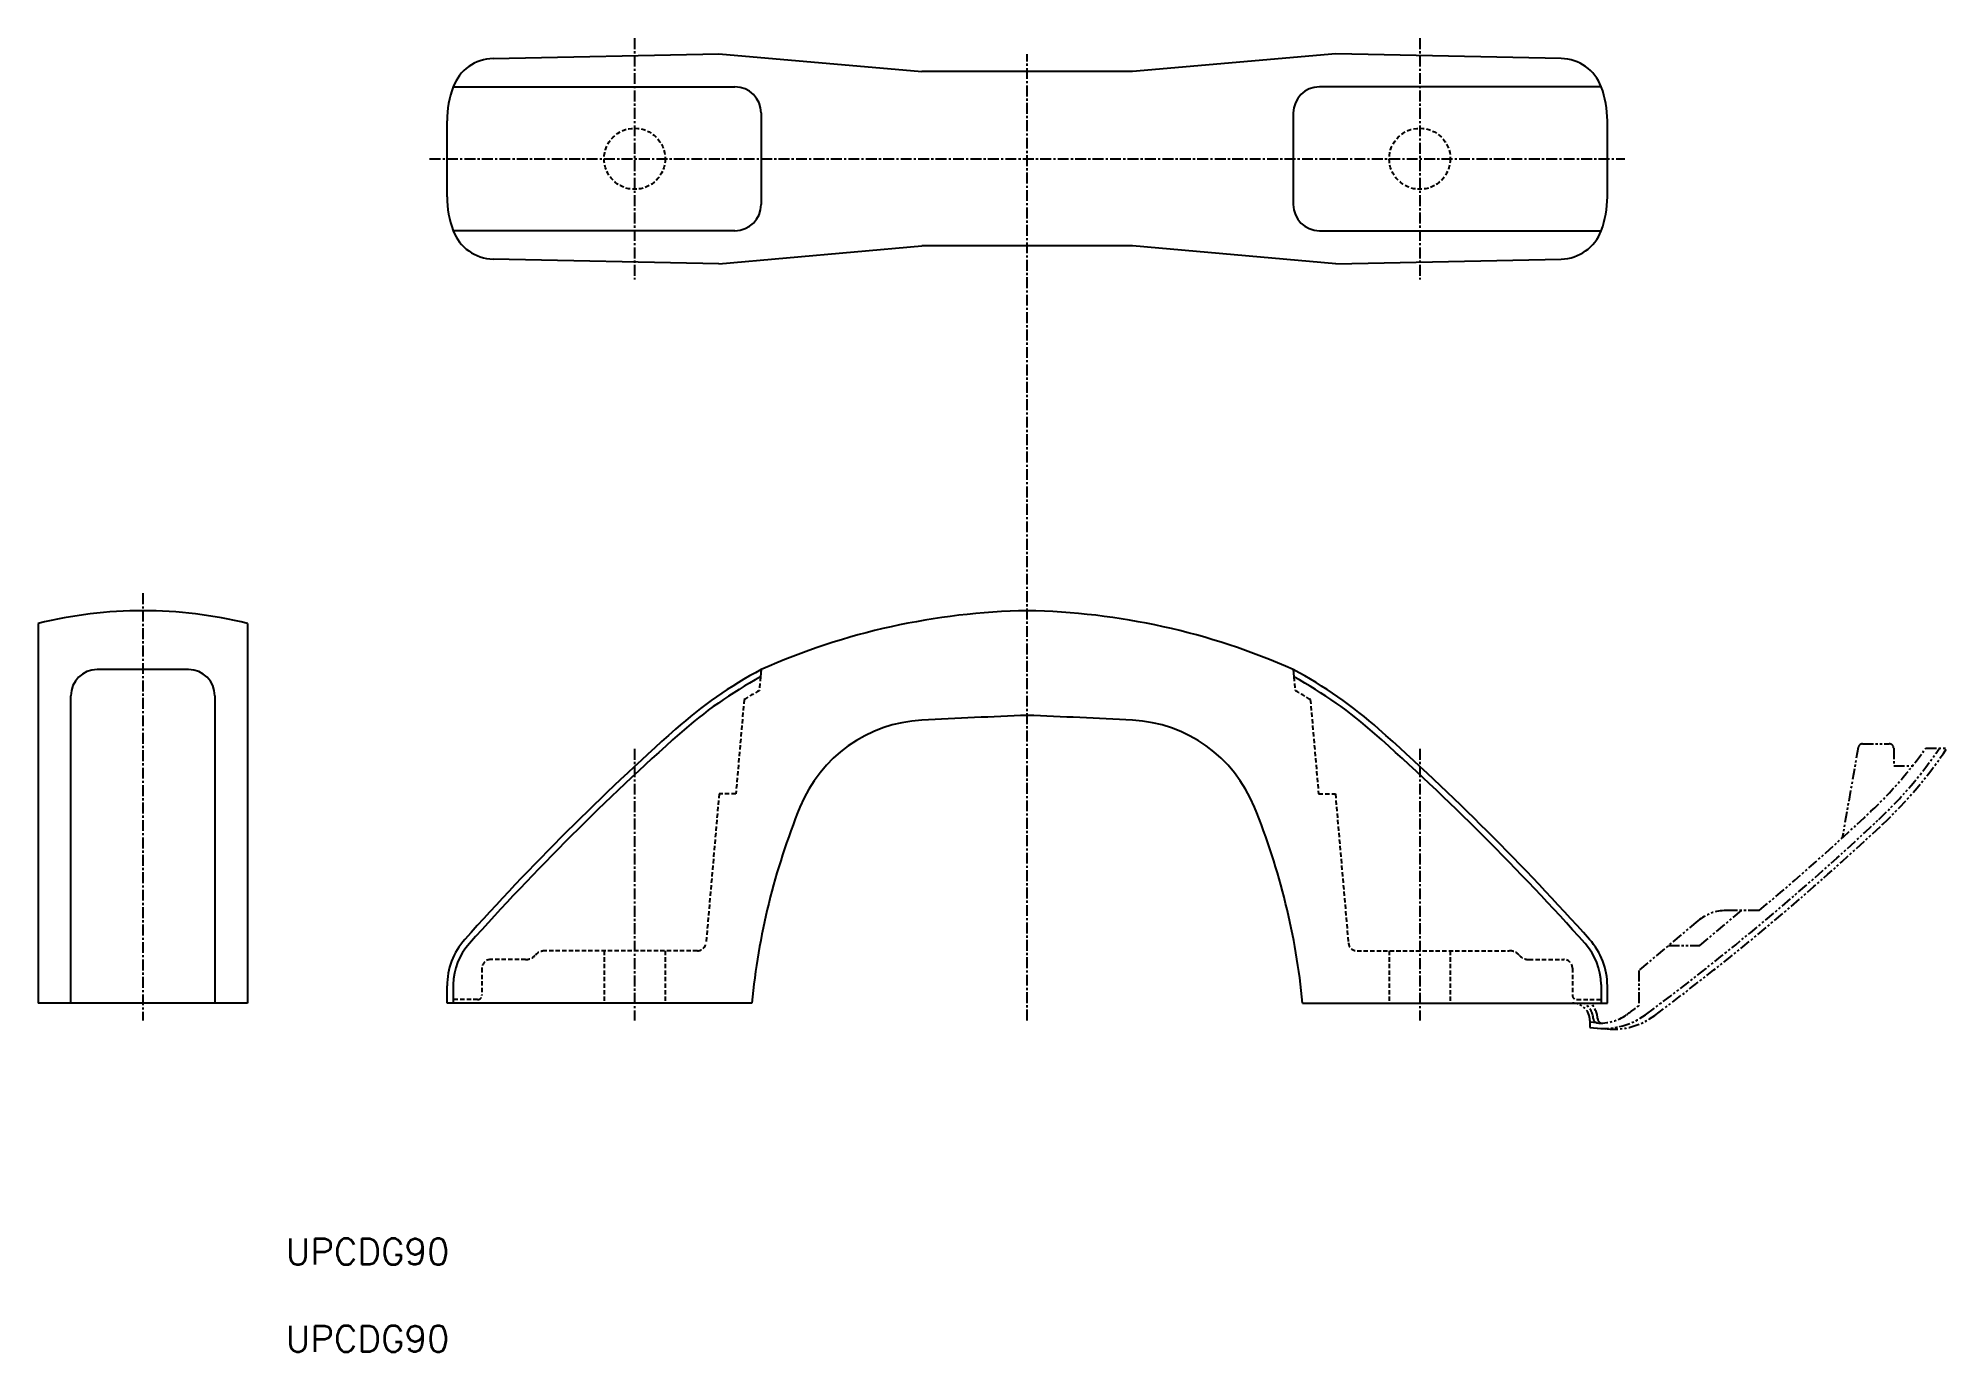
# Model space of a CAD drawing. Extents: x -18 to 200, y 10 to 161.
import ezdxf

# ---------------------------------------------------------------- set-up
doc = ezdxf.new("R2010")
doc.units = 0
for name, pattern in [('CENTER', [2, 1.25, -0.25, 0.25, -0.25]), ('DASHED', [0.75, 0.5, -0.25]), ('PHANTOM', [2.5, 1.25, -0.25, 0.25, -0.25, 0.25, -0.25])]:
    doc.linetypes.add(name, pattern=pattern)
doc.layers.get('0').update_dxf_attribs({"linetype": 'CONTINUOUS'})
doc.layers.add('CENTER', color=1, linetype='CENTER')
doc.styles.get("Standard").update_dxf_attribs({"font": 'txt.shx'})

msp = doc.modelspace()

# ---------------------------------------------------------------- linework, layer by layer
at = {"color": 7, "linetype": 'CONTINUOUS'}
for p, q in [((33.78, 158.34), (59.64, 158.88)), ((59.64, 158.88), (82.92, 156.84)), ((130.36, 158.88), (107.08, 156.84)), ((156.22, 158.34), (130.36, 158.88)), ((107.08, 156.84), (82.92, 156.84)), ((29.2, 155.09), (61.5, 155.09)), ((160.8, 155.09), (128.5, 155.09)), ((28.5, 142.47), (28.5, 151.21)), ((64.5, 152.09), (64.5, 141.59)), ((125.5, 152.09), (125.5, 141.59)), ((161.5, 142.47), (161.5, 151.21)), ((61.5, 138.59), (29.2, 138.59)), ((128.5, 138.59), (160.8, 138.59)), ((59.64, 134.8), (82.92, 136.84)), ((107.08, 136.84), (82.92, 136.84)), ((130.36, 134.8), (107.08, 136.84)), ((59.64, 134.8), (33.78, 135.34)), ((130.36, 134.8), (156.22, 135.34)), ((-18.37, 93.54), (-18.37, 50)), ((5.63, 93.54), (5.63, 50)), ((-1.12, 88.25), (-11.62, 88.25)), ((64.5, 88.25), (64.43, 87.41)), ((125.5, 88.25), (125.57, 87.41)), ((-14.62, 50), (-14.62, 85.25)), ((1.88, 85.25), (1.88, 50)), ((28.5, 50), (28.5, 51.97)), ((29.2, 52.13), (29.2, 50)), ((160.8, 52.13), (160.8, 50)), ((161.5, 50), (161.5, 51.97)), ((5.63, 50), (-18.37, 50)), ((63.44, 50), (28.5, 50)), ((126.56, 50), (161.5, 50))]:
    msp.add_line(p, q, dxfattribs=at)
at = {"color": 3, "linetype": 'DASHED'}
for p, q in [((64.43, 87.41), (64.29, 85.85)), ((125.57, 87.41), (125.71, 85.85)), ((62.55, 84.81), (61.6, 74)), ((127.45, 84.81), (128.4, 74)), ((59.68, 74), (58.19, 56.91)), ((61.6, 74), (59.68, 74)), ((128.4, 74), (130.32, 74)), ((130.32, 74), (131.81, 56.91)), ((37.5, 55), (33.5, 55)), ((57.19, 56), (39.74, 56)), ((46.5, 56), (46.5, 50)), ((53.5, 56), (53.5, 50)), ((132.81, 56), (150.26, 56)), ((136.5, 56), (136.5, 50)), ((143.5, 56), (143.5, 50)), ((152.5, 55), (156.5, 55)), ((32.5, 54), (32.5, 50.9)), ((157.5, 54), (157.5, 50.9)), ((32, 50.4), (29.2, 50.4)), ((158, 50.4), (160.8, 50.4))]:
    msp.add_line(p, q, dxfattribs=at)
at = {"color": 3, "linetype": 'PHANTOM'}
for p, q in [((190.25, 79.32), (188.42, 68.95)), ((190.74, 79.73), (193.82, 79.73)), ((194.32, 79.23), (194.32, 77.23)), ((197.99, 79.23), (200.41, 79.23)), ((194.32, 77.23), (196.49, 77.23)), ((171.88, 59.44), (165.09, 53.74)), ((172.09, 56.61), (176.86, 60.61)), ((178.9, 60.61), (175.1, 60.61)), ((168.51, 56.61), (172.09, 56.61)), ((165.09, 53.74), (165.09, 49.7)), ((159.5, 48), (159.5, 47.2)), ((160.32, 47.73), (159.5, 47.8)), ((159.5, 47.2), (161.46, 47.03))]:
    msp.add_line(p, q, dxfattribs=at)
at = {"color": 3, "linetype": 'DASHED'}
for centre in [(50, 146.84), (140, 146.84)]:
    msp.add_circle(centre, 3.5, dxfattribs=at)
at = {"color": 7, "linetype": 'CONTINUOUS'}
for centre, radius, start, end in [((33.89, 153.34), 5, 91.1931, 159.5127), ((156.11, 153.34), 5, 20.4873, 88.8069), ((39.59, 151.21), 11.09, 159.5127, 180), ((61.5, 152.09), 3, 0, 90), ((128.5, 152.09), 3, 90, 180), ((150.41, 151.21), 11.09, 0, 20.4873), ((39.59, 142.47), 11.09, 180, 200.4873), ((150.41, 142.47), 11.09, 339.5127, 0), ((61.5, 141.59), 3, 270, 0), ((128.5, 141.59), 3, 180, 270), ((33.89, 140.34), 5, 200.4873, 268.8019), ((156.11, 140.34), 5, 271.1931, 339.5127), ((-6.37, 45), 50, 76.1135, 103.8865), ((96.27, 17.01), 78, 90.932, 114.0348), ((93.73, 17.01), 78, 65.9652, 89.068), ((-11.62, 85.25), 3, 90, 180), ((-1.12, 85.25), 3, 0, 90), ((87.94, 44.08), 50, 117.9604, 131.7017), ((102.06, 44.08), 50, 48.2983, 62.0396), ((87.94, 44.08), 49.3, 118.4895, 131.7017), ((102.06, 44.08), 49.3, 48.2983, 61.5105), ((254.26, -142.57), 300, 131.7017, 138.2227), ((83.78, 66.47), 16, 93.0609, 157.92), ((125, -704.43), 788, 92.18184, 93.06094), ((65, -704.43), 788, 86.93906, 87.81816), ((106.22, 66.47), 16, 22.08, 86.9391), ((-64.26, -142.57), 300, 41.7773, 48.2983), ((254.26, -142.57), 299.3, 131.7017, 138.2227), ((-64.26, -142.57), 299.3, 41.7773, 48.2983), ((143.08, 42.41), 80, 157.92, 174.5574), ((46.92, 42.41), 80, 5.4426, 22.08), ((36.5, 51.97), 8, 138.2227, 180), ((153.5, 51.97), 8, 0, 41.7773), ((36.5, 51.97), 7.3, 138.2227, 178.766), ((153.5, 51.97), 7.3, 1.234, 41.7773)]:
    msp.add_arc(centre, radius, start, end, dxfattribs=at)
at = {"color": 3, "linetype": 'DASHED'}
for centre, radius, start, end in [((87.94, 44.08), 48, 119.5224, 121.9452), ((102.06, 44.08), 48, 58.0548, 60.4776), ((57.19, 57), 1, 270, 355), ((132.81, 57), 1, 185, 270), ((33.5, 54), 1, 90, 180), ((37.5, 56.5), 1.5, 270, 318.1897), ((39.74, 54.5), 1.5, 90, 138.1897), ((150.26, 54.5), 1.5, 41.8103, 90), ((152.5, 56.5), 1.5, 221.8103, 270), ((156.5, 54), 1, 0, 90), ((32, 50.9), 0.5, 270, 0), ((158, 50.9), 0.5, 180, 270)]:
    msp.add_arc(centre, radius, start, end, dxfattribs=at)
at = {"color": 3, "linetype": 'PHANTOM'}
for centre, radius, start, end in [((190.74, 79.23), 0.5, 90, 170), ((158.79, 106.93), 48, 313.2983, 324.75), ((158.79, 106.93), 49.3, 313.2983, 325.8109), ((158.79, 106.93), 50, 313.2983, 326.3541), ((193.82, 79.23), 0.5, 0, 90), ((-12.66, 288.88), 299.3, 306.623, 313.2983), ((-12.66, 288.88), 300, 306.7773, 313.2983), ((-12.66, 288.88), 298, 310.0028, 313.2983), ((175.1, 55.61), 5, 90, 130), ((157.5, 48), 2, 0, 90), ((157.5, 48), 2.4, 4.4762, 56.4427), ((157.5, 48), 2.9, 3.6053, 43.6028), ((160.39, 48.23), 0.5, 184.4762, 265.3716), ((160.75, 52.71), 5, 265, 306.2894), ((160.89, 48.21), 0.5, 183.6053, 271.77), ((161.11, 55.09), 8, 265, 306.623), ((162.16, 55), 8, 265, 306.7773), ((-12.66, 288.88), 298, 306.2894, 306.6187)]:
    msp.add_arc(centre, radius, start, end, dxfattribs=at)
at = {"layer": 'CENTER', "color": 1, "linetype": 'CENTER'}
for p, q in [((50, 160.67), (50, 133)), ((140, 160.67), (140, 133)), ((95, 48), (95, 158.84)), ((26.5, 146.84), (163.5, 146.84)), ((-6.37, 97), (-6.37, 48)), ((50, 79.16), (50, 48)), ((140, 79.16), (140, 48))]:
    msp.add_line(p, q, dxfattribs=at)

# ---------------------------------------------------------------- texts
at = {"color": 7, "linetype": 'CONTINUOUS'}
for p in [(10, 20), (10, 10)]:
    msp.add_text('UPCDG90', height=3, dxfattribs=at).set_placement(p)

doc.saveas('drawing.dxf')
